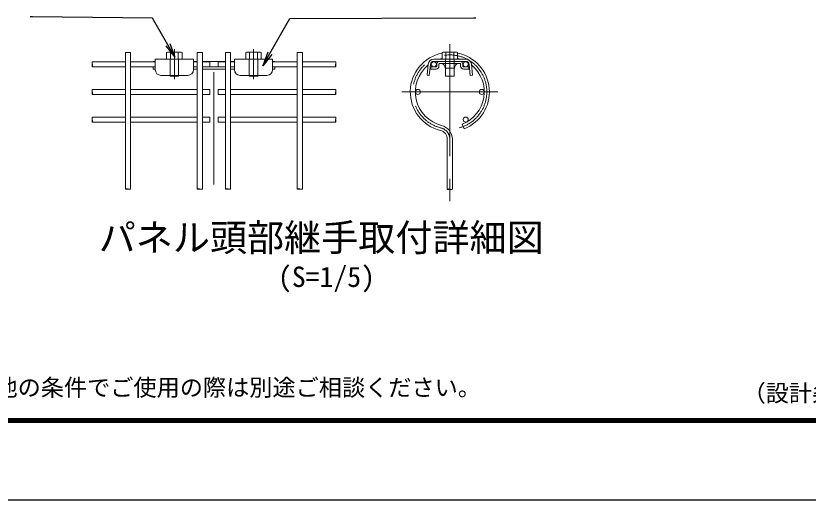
# Model space of a CAD drawing. Units: millimetres, scale not verified, with parts at other scales. Extents: x -4200 to 4200, y -2970 to 2970.
# Drawn here: x -2408 to -165, y -2970 to -1600 of the extents above; entities that cross this region are included whole.
import ezdxf
from ezdxf.enums import TextEntityAlignment as Align

# ---------------------------------------------------------------- set-up
doc = ezdxf.new("R2010")
doc.units = ezdxf.units.MM
doc.header["$LTSCALE"] = 10
doc.linetypes.add('USER1', pattern=[50.8, 31.75, -6.35, 6.35, -6.35])
doc.linetypes.add('USER2', pattern=[0.375, 0.25, -0.125])
for name, color, linetype, lineweight in [('0-0_D-TTL', 7, 'Continuous', 25), ('0-3_D-BMK', 2, 'USER1', 13), ('0-4_D-STR3', 3, 'Continuous', 13), ('0-7_D-STR2', 7, 'Continuous', 13), ('0-B_D-STR-TXT', 7, 'Continuous', 25)]:
    doc.layers.add(name, color=color, linetype=linetype, lineweight=lineweight)
doc.layers.add('0-1_D-TTL-TXT', color=7, linetype='Continuous')
doc.styles.add('ＭＳ ゴシック', font='')
doc.styles.get('ＭＳ ゴシック').set_extended_font_data('MS Gothic')

# ---------------------------------------------------------------- blocks, each defined once
blk = doc.blocks.new('MLeader5')
at = {"layer": '0-B_D-STR-TXT'}
blk.add_line((-1682.9, -1710.02), (-1708.67, -1741.32), dxfattribs=at)
for points in [[(-1688.67, -1706.68), (-1631.78, -1608.15), (-1112.55, -1606.35), (-1105.35, -1606.35)], [(-1694.45, -1703.35), (-1708.67, -1741.32), (-1688.67, -1706.68)]]:
    blk.add_lwpolyline(points, dxfattribs=at)
blk = doc.blocks.new('MLeader6')
at = {"layer": '0-B_D-STR-TXT'}
blk.add_line((-1971.79, -1678.83), (-1957.56, -1716.8), dxfattribs=at)
for points in [[(-1977.56, -1682.16), (-2020.87, -1607.15), (-2360.44, -1603.55), (-2367.64, -1603.55)], [(-1983.33, -1685.49), (-1957.56, -1716.8), (-1977.56, -1682.16)]]:
    blk.add_lwpolyline(points, dxfattribs=at)

msp = doc.modelspace()

# ---------------------------------------------------------------- linework, layer by layer
at = {"layer": '0-0_D-TTL', "color": 2}
msp.add_lwpolyline([(-4199.62, 2970), (4200.38, 2970), (4200.38, -2970), (-4199.62, -2970)], close=True, dxfattribs=at)
at = {"layer": '0-0_D-TTL'}
for points in [[(-3929.62, 2750), (3930.38, 2750), (3930.38, -2750), (-3929.62, -2750)], [(-3927.12, 2747.5), (3927.88, 2747.5), (3927.88, -2747.5), (-3927.12, -2747.5)], [(-3924.62, 2745), (3925.38, 2745), (3925.38, -2745), (-3924.62, -2745)], [(-3922.12, 2742.5), (3922.88, 2742.5), (3922.88, -2742.5), (-3922.12, -2742.5)], [(-3919.62, 2740), (3920.38, 2740), (3920.38, -2740), (-3919.62, -2740)]]:
    msp.add_lwpolyline(points, close=True, dxfattribs=at)
at = {"layer": '0-3_D-BMK'}
for p, q in [((-1179.22, -1679.95), (-1179.22, -2136.31)), ((-1959.07, -1779.61), (-1959.07, -1694.59)), ((-1735.1, -1779.61), (-1735.1, -1694.59)), ((-1847.1, -2077.28), (-1847.1, -1717.7)), ((-1043.62, -1815.55), (-1314.82, -1815.55))]:
    msp.add_line(p, q, dxfattribs=at)
for centre, radius, start, end in [((-1179.22, -1815.55), 104.8, 284.7, 256.20952), ((-1212.02, -1949.18), 32.8, 0, 76.20952)]:
    msp.add_arc(centre, radius, start, end, dxfattribs=at)
at = {"layer": '0-4_D-STR3'}
for p, q in [((-1981.12, -1722.86), (-1981.12, -1704.33)), ((-1975.62, -1702.86), (-1942.58, -1702.86)), ((-1970.11, -1722.86), (-1970.11, -1704.33)), ((-1948.09, -1722.86), (-1948.09, -1704.33)), ((-1937.07, -1704.33), (-1937.07, -1722.86)), ((-1757.15, -1722.86), (-1757.15, -1704.33)), ((-1751.64, -1702.86), (-1718.6, -1702.86)), ((-1746.14, -1722.86), (-1746.14, -1704.33)), ((-1724.11, -1722.86), (-1724.11, -1704.33)), ((-1713.1, -1704.33), (-1713.1, -1722.86)), ((-1201.27, -1722.74), (-1201.27, -1704.21)), ((-1195.76, -1702.74), (-1162.72, -1702.74)), ((-1190.26, -1722.74), (-1190.26, -1704.21)), ((-1168.23, -1722.74), (-1168.23, -1704.21)), ((-1157.22, -1704.21), (-1157.22, -1722.74)), ((-2013.1, -1722.86), (-2013.1, -1752.86)), ((-2013.1, -1722.86), (-1905.1, -1722.86)), ((-1981.12, -1722.86), (-1937.07, -1722.86)), ((-1979.1, -1722.86), (-1939.1, -1722.86)), ((-1905.1, -1722.86), (-1905.1, -1752.86)), ((-1789.1, -1722.86), (-1789.1, -1752.86)), ((-1789.1, -1722.86), (-1681.1, -1722.86)), ((-1757.15, -1722.86), (-1713.1, -1722.86)), ((-1755.12, -1722.86), (-1715.12, -1722.86)), ((-1755.1, -1722.86), (-1715.1, -1722.86)), ((-1681.1, -1722.86), (-1681.1, -1752.86)), ((-1224.54, -1722.74), (-1133.9, -1722.74)), ((-1201.27, -1722.74), (-1157.22, -1722.74)), ((-2019.1, -1729.26), (-2013.1, -1729.26)), ((-2019.1, -1730.06), (-2019.1, -1729.26)), ((-2019.1, -1744.46), (-2013.1, -1744.46)), ((-2019.1, -1750.86), (-2019.1, -1744.46)), ((-1905.1, -1729.26), (-1894.27, -1729.26)), ((-1894.27, -1744.46), (-1905.1, -1744.46)), ((-1905.1, -1744.46), (-1894.27, -1744.46)), ((-1879.87, -1729.26), (-1814.33, -1729.26)), ((-1879.87, -1744.46), (-1814.27, -1744.46)), ((-1799.87, -1729.26), (-1789.1, -1729.26)), ((-1681.1, -1729.26), (-1675.1, -1729.26)), ((-1681.1, -1744.46), (-1675.1, -1744.46)), ((-1675.1, -1729.26), (-1675.1, -1730.06)), ((-1675.1, -1744.46), (-1675.1, -1750.86)), ((-1240.46, -1737.13), (-1243.58, -1768.09)), ((-1234.09, -1737.77), (-1237.22, -1768.74)), ((-1233.22, -1744.34), (-1217.82, -1744.34)), ((-1233.22, -1744.34), (-1233.22, -1750.74)), ((-1224.54, -1729.14), (-1133.9, -1729.14)), ((-1216.22, -1737.14), (-1216.22, -1742.74)), ((-1209.82, -1737.14), (-1209.82, -1742.74)), ((-1208.22, -1735.54), (-1150.22, -1735.54)), ((-1192.42, -1747.93), (-1166.02, -1747.93)), ((-1191.22, -1770.74), (-1191.22, -1747.93)), ((-1167.22, -1770.74), (-1167.22, -1747.93)), ((-1148.62, -1737.14), (-1148.62, -1742.74)), ((-1142.22, -1737.14), (-1142.22, -1742.74)), ((-1140.62, -1744.34), (-1125.22, -1744.34)), ((-1125.22, -1744.34), (-1125.22, -1750.74)), ((-1117.98, -1737.13), (-1114.85, -1768.09)), ((-2019.1, -1750.86), (-2013.1, -1750.86)), ((-1997.1, -1768.86), (-1921.1, -1768.86)), ((-1971.07, -1770.86), (-1971.07, -1768.86)), ((-1971.07, -1770.86), (-1947.07, -1770.86)), ((-1947.07, -1770.86), (-1947.07, -1768.86)), ((-1905.1, -1750.86), (-1894.27, -1750.86)), ((-1879.87, -1750.86), (-1814.27, -1750.86)), ((-1799.87, -1750.86), (-1789.1, -1750.86)), ((-1773.1, -1768.86), (-1697.1, -1768.86)), ((-1747.1, -1770.86), (-1747.1, -1768.86)), ((-1747.1, -1770.86), (-1723.1, -1770.86)), ((-1723.1, -1770.86), (-1723.1, -1768.86)), ((-1681.1, -1750.86), (-1675.1, -1750.86)), ((-1243.58, -1768.09), (-1237.22, -1768.74)), ((-1233.22, -1750.74), (-1217.82, -1750.74)), ((-1191.22, -1770.74), (-1167.22, -1770.74)), ((-1140.62, -1750.74), (-1125.22, -1750.74))]:
    msp.add_line(p, q, dxfattribs=at)
at = {"layer": '0-4_D-STR3', "linetype": 'USER2'}
for p, q in [((-1971.07, -1768.86), (-1971.07, -1722.86)), ((-1947.07, -1768.86), (-1947.07, -1722.86)), ((-1747.1, -1768.86), (-1747.1, -1722.86)), ((-1723.1, -1768.86), (-1723.1, -1722.86)), ((-1191.22, -1747.93), (-1191.22, -1722.74)), ((-1167.22, -1747.93), (-1167.22, -1722.74))]:
    msp.add_line(p, q, dxfattribs=at)
at = {"layer": '0-4_D-STR3'}
for points in [[(-1789.1, -1744.46), (-1799.87, -1744.46), (-1789.1, -1744.46)], [(-1124.34, -1737.77), (-1121.22, -1768.74), (-1114.85, -1768.09)]]:
    msp.add_lwpolyline(points, dxfattribs=at)
for centre, radius, start, end in [((-1975.62, -1713.87), 11.01, 60, 120), ((-1959.1, -1744.69), 41.84, 74.73852, 105.26148), ((-1942.58, -1713.87), 11.01, 60, 120), ((-1751.64, -1713.87), 11.01, 60, 120), ((-1735.12, -1744.69), 41.84, 74.73852, 105.26148), ((-1718.6, -1713.87), 11.01, 60, 120), ((-1195.76, -1713.75), 11.01, 60, 120), ((-1179.24, -1744.57), 41.84, 74.73852, 105.26148), ((-1162.72, -1713.75), 11.01, 60, 120), ((-1224.54, -1738.74), 16, 90, 174.23211), ((-1133.9, -1738.74), 16, 5.76789, 90), ((-1224.54, -1738.74), 9.6, 90, 174.23211), ((-1217.82, -1742.74), 1.6, 270, 0), ((-1217.82, -1742.74), 8, 270, 0), ((-1208.22, -1737.14), 8, 90, 180), ((-1208.22, -1737.14), 1.6, 90, 180), ((-1205.22, -1747.93), 12.8, 0, 75.52068), ((-1153.22, -1747.93), 12.8, 104.47932, 180), ((-1150.22, -1737.14), 8, 0, 90), ((-1150.22, -1737.14), 1.6, 0, 90), ((-1140.62, -1742.74), 8, 180, 270), ((-1140.62, -1742.74), 1.6, 180, 270), ((-1133.9, -1738.74), 9.6, 5.76789, 90), ((-1997.1, -1752.86), 16, 180, 270), ((-1921.1, -1752.86), 16, 270, 0), ((-1773.1, -1752.86), 16, 180, 270), ((-1697.1, -1752.86), 16, 270, 0)]:
    msp.add_arc(centre, radius, start, end, dxfattribs=at)
at = {"layer": '0-7_D-STR2'}
for p, q in [((-2082.94, -1703.55), (-2097.34, -1703.55)), ((-2097.34, -1703.55), (-2097.34, -2089.84)), ((-2082.94, -1703.55), (-2082.94, -2089.84)), ((-1879.87, -1703.55), (-1894.27, -1703.55)), ((-1894.27, -1703.55), (-1894.27, -2089.84)), ((-1879.87, -1703.55), (-1879.87, -2089.84)), ((-1799.87, -1703.55), (-1814.27, -1703.55)), ((-1814.27, -1703.55), (-1814.27, -2089.84)), ((-1799.87, -1703.55), (-1799.87, -2089.84)), ((-1596.79, -1703.55), (-1611.19, -1703.55)), ((-1611.19, -1703.55), (-1611.19, -2089.84)), ((-1596.79, -1703.55), (-1596.79, -2089.84)), ((-2097.34, -1730.06), (-2191.62, -1730.06)), ((-2097.34, -1744.46), (-2191.62, -1744.46)), ((-2013.1, -1730.06), (-2082.94, -1730.06)), ((-2019.1, -1744.46), (-2082.94, -1744.46)), ((-1894.27, -1730.06), (-1905.1, -1730.06)), ((-1859.07, -1730.06), (-1879.87, -1730.06)), ((-1859.07, -1744.46), (-1879.87, -1744.46)), ((-1859.07, -1730.06), (-1859.07, -1744.46)), ((-1835.13, -1730.06), (-1814.33, -1730.06)), ((-1789.1, -1730.06), (-1799.87, -1730.06)), ((-1611.19, -1730.06), (-1681.1, -1730.06)), ((-1611.19, -1744.46), (-1675.1, -1744.46)), ((-1502.45, -1730.06), (-1596.79, -1730.06)), ((-1502.45, -1744.46), (-1596.79, -1744.46)), ((-2097.34, -1808.35), (-2191.62, -1808.35)), ((-1894.27, -1808.35), (-2082.94, -1808.35)), ((-1859.07, -1808.35), (-1879.87, -1808.35)), ((-1859.07, -1808.35), (-1859.07, -1822.75)), ((-1835.13, -1808.35), (-1814.33, -1808.35)), ((-1611.19, -1808.35), (-1799.87, -1808.35)), ((-1502.45, -1808.35), (-1596.79, -1808.35)), ((-2097.34, -1822.75), (-2191.62, -1822.75)), ((-1894.27, -1822.75), (-2082.94, -1822.75)), ((-1859.07, -1822.75), (-1879.87, -1822.75)), ((-1611.19, -1822.75), (-1799.87, -1822.75)), ((-1502.45, -1822.75), (-1596.79, -1822.75)), ((-2097.34, -1886.63), (-2191.62, -1886.63)), ((-2097.34, -1901.03), (-2191.62, -1901.03)), ((-1894.27, -1886.63), (-2082.94, -1886.63)), ((-1894.27, -1901.03), (-2082.94, -1901.03)), ((-1859.07, -1886.63), (-1879.87, -1886.63)), ((-1859.07, -1901.03), (-1879.87, -1901.03)), ((-1859.07, -1886.63), (-1859.07, -1901.03)), ((-1835.13, -1886.63), (-1814.33, -1886.63)), ((-1835.13, -1886.63), (-1835.13, -1901.03)), ((-1835.13, -1901.03), (-1814.33, -1901.03)), ((-1611.19, -1886.63), (-1799.87, -1886.63)), ((-1611.19, -1901.03), (-1799.87, -1901.03)), ((-1502.45, -1886.63), (-1596.79, -1886.63)), ((-1502.45, -1901.03), (-1596.79, -1901.03)), ((-1143.84, -1906.51), (-1138.62, -1919.93)), ((-1186.42, -1949.18), (-1186.42, -2090.89)), ((-1172.02, -1949.18), (-1172.02, -2090.96))]:
    msp.add_line(p, q, dxfattribs=at)
for points in [[(-1835.13, -1730.06), (-1835.13, -1744.46), (-1814.33, -1744.46)], [(-1835.13, -1808.35), (-1835.13, -1822.75), (-1814.33, -1822.75)]]:
    msp.add_lwpolyline(points, dxfattribs=at)
for centre in [(-1224.42, -1737.26), (-1134.02, -1737.26), (-1269.62, -1815.55), (-1088.82, -1815.55), (-1134.02, -1893.83)]:
    msp.add_circle(centre, 7.2, dxfattribs=at)
for centre, radius, start, end in [((-1179.22, -1815.55), 112, 101.35516, 256.20952), ((-1179.22, -1815.55), 97.6, 103.05813, 108.02633), ((-1179.22, -1815.55), 112, 291.25, 78.67181), ((-1179.22, -1815.55), 97.6, 71.97367, 76.97302), ((-1179.22, -1815.55), 97.6, 129.43822, 256.20952), ((-1179.22, -1815.55), 97.6, 117.71481, 123.37821), ((-1179.22, -1815.55), 97.6, 291.25, 50.56178), ((-1179.22, -1815.55), 97.6, 56.62179, 62.28519), ((-1212.02, -1949.18), 25.6, 0, 76.20952), ((-1212.02, -1949.18), 40, 0, 76.20952)]:
    msp.add_arc(centre, radius, start, end, dxfattribs=at)
for centre, major_axis, ratio, start_param, end_param in [((-2191.62, -1733.66), (0, -3.6), 0.114898, 3.1414937, 6.283185), ((-1502.58, -1733.66), (0, -3.6), 0.114898, 0.0000003, 3.1416916), ((-2191.62, -1811.95), (0, -3.6), 0.114898, 3.1414937, 6.283185), ((-1502.58, -1811.95), (0, -3.6), 0.114898, 0.0000003, 3.1416916), ((-2191.62, -1890.23), (0, -3.6), 0.114898, 3.1414937, 6.283185), ((-1502.58, -1890.23), (0, -3.6), 0.114898, 0.0000003, 3.1416916), ((-2086.54, -2089.83), (-3.6, 0), 0.114898, 0.0000003, 3.1416916), ((-1883.47, -2089.83), (-3.6, 0), 0.114898, 0.0000003, 3.1416916), ((-1803.47, -2089.83), (-3.6, 0), 0.114898, 0.0000003, 3.1416916), ((-1600.39, -2089.83), (-3.6, 0), 0.114898, 0.0000003, 3.1416916), ((-1175.61, -2090.89), (3.6, 0), 0.246642, 3.1415927, 6.2053633)]:
    msp.add_ellipse(centre, major_axis=major_axis, ratio=ratio, start_param=start_param, end_param=end_param, dxfattribs=at)
for centre, major_axis, ratio in [((-2191.62, -1740.86), (0, -3.6), 0.114898), ((-1502.58, -1740.86), (0, 3.6), 0.114898), ((-2191.62, -1819.15), (0, -3.6), 0.114898), ((-1502.58, -1819.15), (0, 3.6), 0.114898), ((-2191.62, -1897.44), (0, -3.6), 0.114898), ((-1502.58, -1897.44), (0, 3.6), 0.114898), ((-2093.74, -2089.83), (-3.6, 0), 0.114898), ((-1890.67, -2089.83), (-3.6, 0), 0.114898), ((-1810.67, -2089.83), (-3.6, 0), 0.114898), ((-1607.59, -2089.83), (-3.6, 0), 0.114898), ((-1182.81, -2090.89), (3.6, 0), 0.246642)]:
    msp.add_ellipse(centre, major_axis=major_axis, ratio=ratio, dxfattribs=at)

# ---------------------------------------------------------------- block references
at = {"layer": '0-B_D-STR-TXT'}
for name in ['MLeader6', 'MLeader5']:
    msp.add_blockref(name, (0, 0), dxfattribs=at)

# ---------------------------------------------------------------- texts
at = {"layer": '0-1_D-TTL-TXT', "style": 'ＭＳ ゴシック'}
for s, height, p in [('パネル頭部継手取付詳細図', 76.98, (-2173.43, -2289.03)), ('(S=1/5)', 57.7, (-1665.81, -2384.47)), ('（設計条件）風荷重：昭和57年改正 建築基準法・同施行令に基づく風圧力に準拠。', 48.09, (-350.22, -2705.76))]:
    msp.add_text(s, height=height, dxfattribs=at).set_placement(p, align=Align.BOTTOM_LEFT)
at = {"layer": '0-B_D-STR-TXT', "style": 'ＭＳ ゴシック'}
msp.add_text('※本商品はGLへの設置を基準としております。他の条件でご使用の際は別途ご相談ください。', height=48.09, dxfattribs=at).set_placement((-3845.83, -2689.87), align=Align.BOTTOM_LEFT)

doc.saveas('drawing.dxf')
